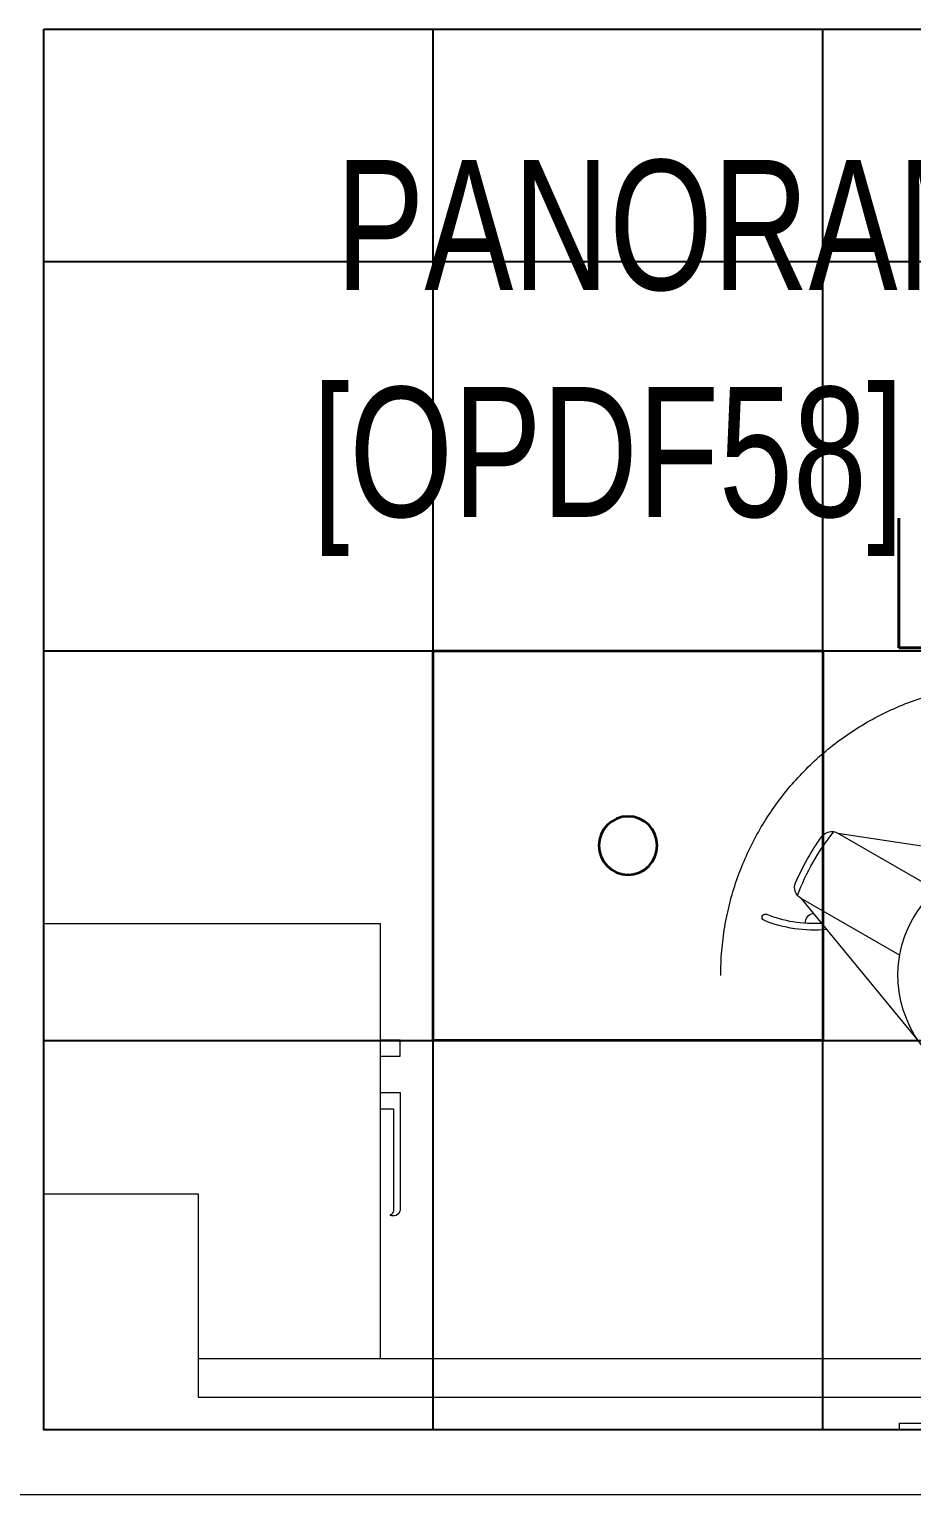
# Model space of a CAD drawing. Extents: x -12260 to 57327, y -29287 to 19916.
# Drawn here: x 19193 to 20553, y -910 to 1348 of the extents above; entities that cross this region are included whole.
import ezdxf
from ezdxf.enums import TextEntityAlignment as Align

# ---------------------------------------------------------------- set-up
doc = ezdxf.new("R2010")
doc.units = 0
doc.header["$LTSCALE"] = 0.25
doc.linetypes.add('01-First Floor$0$HIDDEN', pattern=[9.525, 6.35, -3.175])
doc.linetypes.add('DASHDOT', pattern=[25.4, 12.7, -6.35, 0, -6.35])
for name, color, linetype, lineweight in [('01-First Floor$0$72_EGR_BASE_TEXT', 252, 'Continuous', 5), ('01-First Floor$0$LOADING', 253, 'Continuous', 5), ('01-First Floor$0$Walls', 251, 'Continuous', 5), ('E-LITE-CIRC-NUMB', 6, 'Continuous', 25), ('E-LITE-CLNG', 150, 'Continuous', 35), ('E-LITE-CLNG-CNDT', 6, 'DASHDOT', 35), ('E-LITE-CTRL', 6, 'Continuous', 25), ('E-LITE-IDEN', 6, 'Continuous', 25)]:
    doc.layers.add(name, color=color, linetype=linetype, lineweight=lineweight)
doc.layers.add('01-First Floor$0$FALSE CEILING', color=251, linetype='Continuous')
doc.styles.add('01-First Floor$0$X3G_ENTITY_9EC9', font='swisscl.ttf', dxfattribs={"height": 0.2})
doc.styles.add('01-First Floor$0$X3G_ENTITY_9F38', font='swisscl.ttf', dxfattribs={"height": 0.2})
doc.styles.add('DC_SIMPLEX', font='SIMPLEX.shx', dxfattribs={"width": 0.7})

# ---------------------------------------------------------------- blocks, each defined once
blk = doc.blocks.new('01-First Floor$0$DE13269-P')
for p, q in [((0.5026, 0.05), (0.5743, 0.05)), ((0.5026, 0.04), (0.5026, 0.05)), ((0.5026, 0.04), (0.5743, 0.04)), ((-0.5776, -0.3135), (-0.5776, 0)), ((-0.5776, 0), (0.5776, 0)), ((-0.5776, -0.06), (0.5552, -0.06)), ((-0.2966, -0.06), (-0.2966, -0.73)), ((-0.2766, -0.4445), (-0.2766, -0.288)), ((-0.2666, -0.4695), (-0.2666, -0.288)), ((-0.8154, -0.3135), (-0.5776, -0.3135)), ((-0.8154, -0.3135), (-0.8154, -0.73)), ((-0.2966, -0.4445), (-0.2766, -0.4445)), ((-0.2966, -0.4695), (-0.2666, -0.4695)), ((-0.2966, -0.5258), (-0.2666, -0.5258)), ((-0.2666, -0.5258), (-0.2666, -0.5508)), ((0.3508, -0.7691), (0.546, -0.5317)), ((-0.2966, -0.5508), (-0.2666, -0.5508)), ((0.3508, -0.7691), (0.5034, -0.6811)), ((-0.8154, -0.73), (-0.2966, -0.73)), ((0.4079, -0.8691), (0.5594, -0.7817)), ((0.4079, -0.8691), (0.7115, -0.8237))]:
    blk.add_line(p, q)
for centre, radius, start, end in [((-0.2773, -0.2927), 0.0132, 69.2226, 110.7774), ((-0.2849, -0.2881), 0.00829, 0.351, 70.0784), ((-0.276, -0.2892), 0.00952, 7.0004, 69.2226), ((0.6776, -0.65), 0.177, 120.5623, 59.4377), ((0.371, -0.9245), 0.2047, 84.5, 112.1634), ((0.2963, -0.7393), 0.00504, 119.3976, 284.9292), ((0.371, -0.9245), 0.1947, 86.5024, 112.1634), ((0.3723, -0.7317), 0.014, 173.615, 261.1404), ((0.3602, -0.7854), 0.0188, 120, 203.0996), ((0.6776, -0.65), 0.3538, 200.3778, 218.7304), ((0.6776, -0.65), 0.3638, 203.0996, 216.0086), ((0.3985, -0.8529), 0.0188, 216.0086, 300)]:
    blk.add_arc(centre, radius, start, end)
at = {"color": 1, "linetype": '01-First Floor$0$HIDDEN'}
blk.add_arc((0.6776, -0.65), 0.45, 180, 44.8142, dxfattribs=at)
blk = doc.blocks.new('01-First Floor$0$D.131.54.60')
at = {"layer": '01-First Floor$0$LOADING', "xscale": -1000, "yscale": 1000, "zscale": 1000, "rotation": 270}
blk.add_blockref('01-First Floor$0$DE13269-P', (11800.9, 3000.6), dxfattribs=at)
blk = doc.blocks.new('01-First Floor')
at = {"layer": '01-First Floor$0$FALSE CEILING', "linetype": 'Continuous'}
for p, q in [((19815.6, -810), (19815.6, 1347.6)), ((20415.6, -810), (20415.6, 1347.6)), ((19215.6, 990), (23215.6, 990)), ((19215.6, 390), (23215.6, 390)), ((19215.6, -210), (23215.6, -210))]:
    blk.add_line(p, q, dxfattribs=at)
at = {"layer": '01-First Floor$0$FALSE CEILING'}
blk.add_lwpolyline([(19215.6, 1347.6), (23215.6, 1347.6), (23215.6, -810), (19215.6, -810)], close=True, dxfattribs=at)
at = {"layer": '01-First Floor$0$Walls'}
for p, q in [((19215.6, -810), (19215.6, 1347.6)), ((23215.6, 1347.6, 0), (19215.6, 1347.6, 0)), ((23215.6, -810), (19215.6, -810)), ((23315.6, -910), (16176, -910))]:
    blk.add_line(p, q, dxfattribs=at)
at = {"layer": '01-First Floor$0$LOADING', "rotation": 270}
blk.add_blockref('01-First Floor$0$D.131.54.60', (17030.3, 11040.9, -0.1), dxfattribs=at)
at = {"layer": '01-First Floor$0$72_EGR_BASE_TEXT', "char_height": 200, "attachment_point": 2}
for s, insert, style in [('PANORAMIC XRAY', (20593.5, 1146.2, 0), '01-First Floor$0$X3G_ENTITY_9EC9'), ('[OPDF58]', (20085, 796.5), '01-First Floor$0$X3G_ENTITY_9F38')]:
    blk.add_mtext(s, dxfattribs=dict(at, insert=insert, style=style))
blk = doc.blocks.new('*U16')
blk.add_lwpolyline([(-300, 300), (-300, -300), (300, -300), (300, 300)], close=True)
blk.add_circle((0, 0), 45)
at = {"layer": 'E-LITE-CIRC-NUMB', "style": 'DC_SIMPLEX', "width": 0.7, "flags": 8}
blk.add_attdef('CIRCUIT', text='', height=200, rotation=0, dxfattribs=at).set_placement((-473.9, 300), align=Align.RIGHT)
at = {"layer": 'E-LITE-CTRL', "style": 'DC_SIMPLEX', "width": 0.7, "flags": 8}
blk.add_attdef('CONTROL', (1118.9, -935), '', height=200, rotation=360, dxfattribs=at)
at = {"layer": 'E-LITE-IDEN', "style": 'DC_SIMPLEX', "width": 0.7, "flags": 8}
blk.add_attdef('TYPE', (460.4, 457.6), '', height=200, rotation=360, dxfattribs=at)

msp = doc.modelspace()

# ---------------------------------------------------------------- block references
at = {"layer": 'E-LITE-CLNG'}
ref = msp.add_blockref('*U16', (20115.6, 90), dxfattribs=dict(at, xscale=-1))
ref.add_attrib('TYPE', 'LD1', (20509.1, 394.5), dxfattribs={"layer": 'E-LITE-IDEN', "height": 200, "rotation": 0, "style": 'DC_SIMPLEX', "width": 0.7, "flags": 8})
at = {"layer": 'E-LITE-CLNG-CNDT'}
msp.add_blockref('01-First Floor', (0, 0), dxfattribs=at)

doc.saveas('drawing.dxf')
